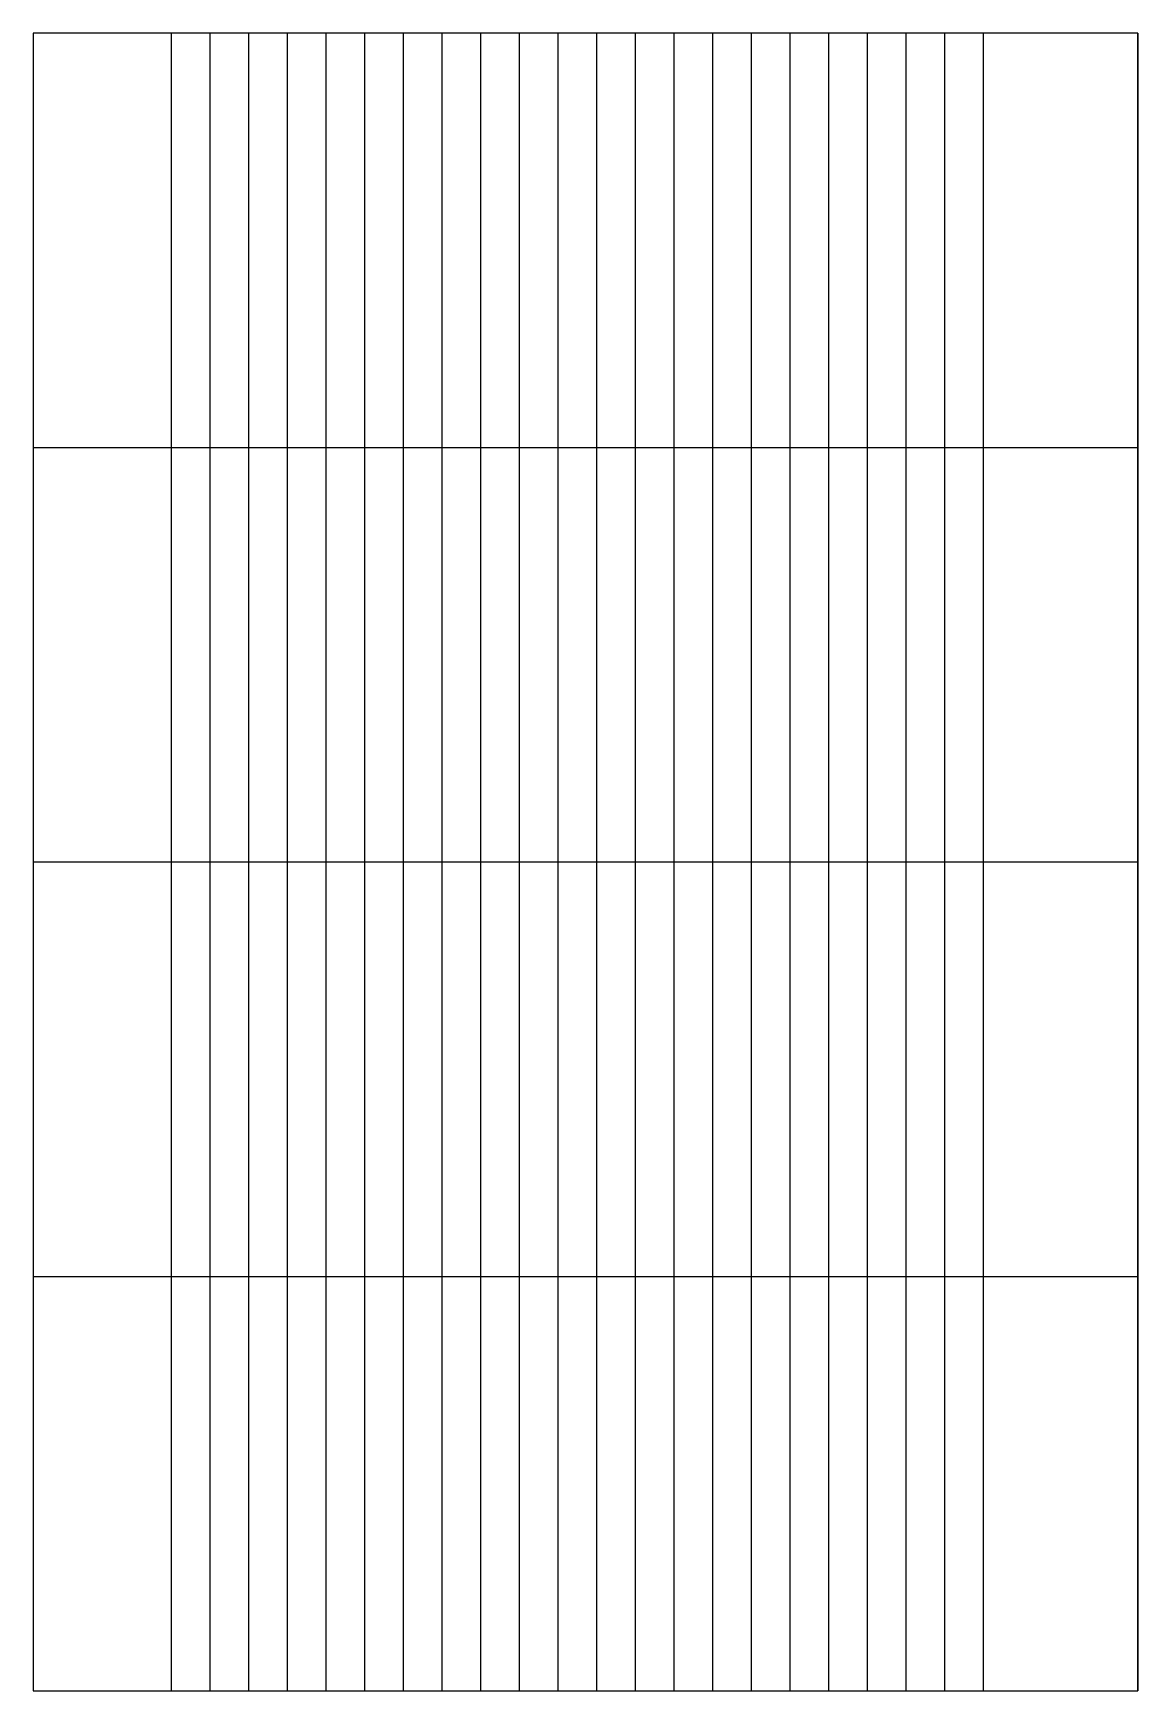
# Model space of a CAD drawing. Header units: millimetres. Extents: x 209 to 409, y -286 to 14.
import ezdxf

# ---------------------------------------------------------------- set-up
doc = ezdxf.new("R2010")
doc.units = ezdxf.units.MM
doc.header["$MEASUREMENT"] = 0
doc.layers.add('planar', color=12, linetype='Continuous', true_color=0xc80000)

msp = doc.modelspace()

# ---------------------------------------------------------------- linework, layer by layer
at = {"layer": 'planar'}
msp.add_lwpolyline([(209.18, -286.46), (409.18, -286.46), (409.18, 13.54), (209.18, 13.54)], close=True, dxfattribs=at)
for points in [[(234.18, 13.54), (234.18, -61.46)], [(241.18, 13.54), (241.18, -61.46)], [(248.18, 13.54), (248.18, -61.46)], [(255.18, 13.54), (255.18, -61.46)], [(262.18, 13.54), (262.18, -61.46)], [(269.18, 13.54), (269.18, -61.46)], [(276.18, 13.54), (276.18, -61.46)], [(283.18, 13.54), (283.18, -61.46)], [(290.18, 13.54), (290.18, -61.46)], [(297.18, 13.54), (297.18, -61.46)], [(304.18, 13.54), (304.18, -61.46)], [(409.18, 13.54), (309.18, 13.54)], [(311.18, 13.54), (311.18, -61.46)], [(318.18, 13.54), (318.18, -61.46)], [(325.18, 13.54), (325.18, -61.46)], [(332.18, 13.54), (332.18, -61.46)], [(339.18, 13.54), (339.18, -61.46)], [(346.18, 13.54), (346.18, -61.46)], [(353.18, 13.54), (353.18, -61.46)], [(360.18, 13.54), (360.18, -61.46)], [(367.18, 13.54), (367.18, -61.46)], [(374.18, 13.54), (374.18, -61.46)], [(381.18, 13.54), (381.18, -61.46)], [(409.18, 13.54), (409.18, -286.46)], [(209.18, -61.46), (409.18, -61.46)], [(234.18, -61.46), (234.18, -136.46)], [(241.18, -61.46), (241.18, -136.46)], [(248.18, -61.46), (248.18, -136.46)], [(255.18, -61.46), (255.18, -136.46)], [(262.18, -61.46), (262.18, -136.46)], [(269.18, -61.46), (269.18, -136.46)], [(276.18, -61.46), (276.18, -136.46)], [(283.18, -61.46), (283.18, -136.46)], [(290.18, -61.46), (290.18, -136.46)], [(297.18, -61.46), (297.18, -136.46)], [(304.18, -61.46), (304.18, -136.46)], [(311.18, -61.46), (311.18, -136.46)], [(318.18, -61.46), (318.18, -136.46)], [(325.18, -61.46), (325.18, -136.46)], [(332.18, -61.46), (332.18, -136.46)], [(339.18, -61.46), (339.18, -136.46)], [(346.18, -61.46), (346.18, -136.46)], [(353.18, -61.46), (353.18, -136.46)], [(360.18, -61.46), (360.18, -136.46)], [(367.18, -61.46), (367.18, -136.46)], [(374.18, -61.46), (374.18, -136.46)], [(381.18, -61.46), (381.18, -136.46)], [(209.18, -136.46), (409.18, -136.46)], [(234.18, -136.46), (234.18, -211.46)], [(241.18, -136.46), (241.18, -211.46)], [(248.18, -136.46), (248.18, -211.46)], [(255.18, -136.46), (255.18, -211.46)], [(262.18, -136.46), (262.18, -211.46)], [(269.18, -136.46), (269.18, -211.46)], [(276.18, -136.46), (276.18, -211.46)], [(283.18, -136.46), (283.18, -211.46)], [(290.18, -136.46), (290.18, -211.46)], [(297.18, -136.46), (297.18, -211.46)], [(304.18, -136.46), (304.18, -211.46)], [(311.18, -136.46), (311.18, -211.46)], [(318.18, -136.46), (318.18, -211.46)], [(325.18, -136.46), (325.18, -211.46)], [(332.18, -136.46), (332.18, -211.46)], [(339.18, -136.46), (339.18, -211.46)], [(346.18, -136.46), (346.18, -211.46)], [(353.18, -136.46), (353.18, -211.46)], [(360.18, -136.46), (360.18, -211.46)], [(367.18, -136.46), (367.18, -211.46)], [(374.18, -136.46), (374.18, -211.46)], [(381.18, -136.46), (381.18, -211.46)], [(209.18, -211.46), (409.18, -211.46)], [(234.18, -211.46), (234.18, -286.46)], [(241.18, -211.46), (241.18, -286.46)], [(248.18, -211.46), (248.18, -286.46)], [(255.18, -211.46), (255.18, -286.46)], [(262.18, -211.46), (262.18, -286.46)], [(269.18, -211.46), (269.18, -286.46)], [(276.18, -211.46), (276.18, -286.46)], [(283.18, -211.46), (283.18, -286.46)], [(290.18, -211.46), (290.18, -286.46)], [(297.18, -211.46), (297.18, -286.46)], [(304.18, -211.46), (304.18, -286.46)], [(311.18, -211.46), (311.18, -286.46)], [(318.18, -211.46), (318.18, -286.46)], [(325.18, -211.46), (325.18, -286.46)], [(332.18, -211.46), (332.18, -286.46)], [(339.18, -211.46), (339.18, -286.46)], [(346.18, -211.46), (346.18, -286.46)], [(353.18, -211.46), (353.18, -286.46)], [(360.18, -211.46), (360.18, -286.46)], [(367.18, -211.46), (367.18, -286.46)], [(374.18, -211.46), (374.18, -286.46)], [(381.18, -211.46), (381.18, -286.46)]]:
    msp.add_lwpolyline(points, dxfattribs=at)

doc.saveas('drawing.dxf')
